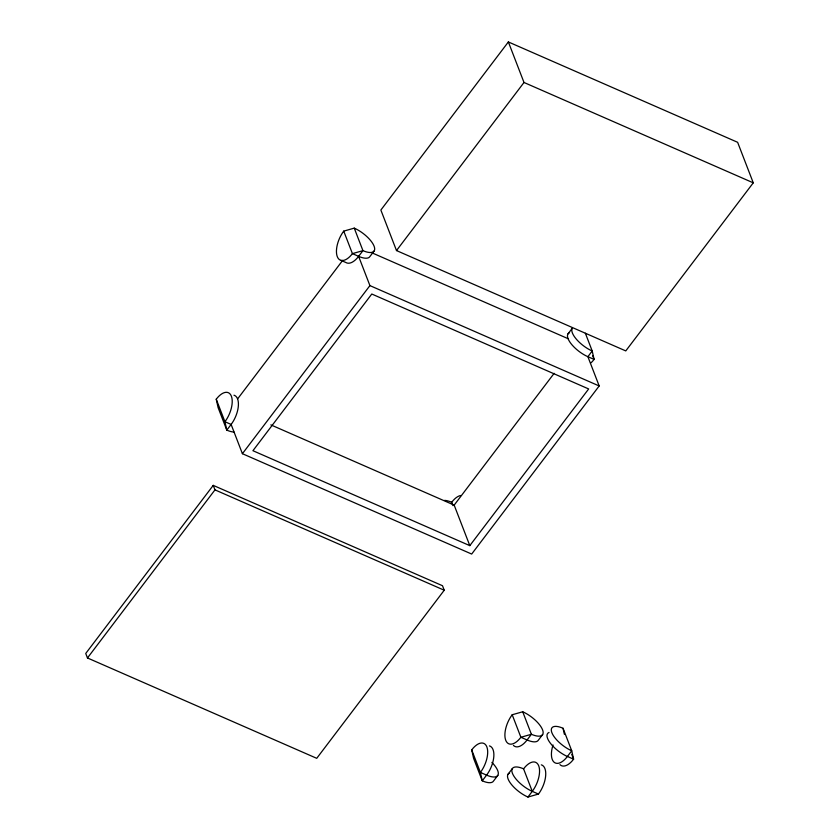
<?xml version="1.0" encoding="UTF-8"?>
<svg xmlns="http://www.w3.org/2000/svg" width="839" height="839" viewBox="0 0 839 839"><rect width="100%" height="100%" fill="white"/><g stroke="black" fill="none" stroke-linecap="round" stroke-linejoin="round"><path stroke-width="1.26" d="M237.584 398.934L342.69 260.373M508.361 41.95L380.864 210.044L396.501 250.567L625.768 350.912L753.265 182.829L737.628 142.305L508.361 41.95L523.997 82.474L753.265 182.829M340.896 260.342L347.094 263.047A19.381 9.47 -66.4 0 0 358.62 256.346L362.941 250.641A19.381 7.478 37.2 0 0 374.089 246.173A19.381 7.478 37.2 0 0 354.257 228.135L343.738 231.124A19.381 9.47 -66.4 0 0 337.278 256.619A19.381 9.47 -66.4 0 0 352.422 253.63L362.941 250.641L354.257 228.135M374.194 250.892L369.863 256.587A19.381 7.478 37.2 0 1 358.62 256.346L352.422 253.63L343.738 231.124M213.232 485.372L85.735 653.466L87.466 657.965L316.733 758.32L444.24 590.226L442.499 585.727L213.232 485.372L214.973 489.871L444.24 590.226M87.466 657.965L214.973 489.871M569.524 332.684A19.381 7.478 37.2 0 0 570.898 343.487A19.381 7.478 37.2 0 0 587.887 356.69L599.182 385.961L471.675 554.055L242.408 453.7L369.915 285.606L358.62 256.346M396.501 250.567L523.997 82.474M567.961 333.943L572.282 328.238A19.381 7.478 37.2 0 0 592.208 350.996L594.085 359.407A19.381 9.47 -66.4 0 1 591.138 362.71M469.809 545.644L252.927 450.711L371.792 294.017L588.663 388.95L469.809 545.644L454.172 505.12L554.139 373.334M497.831 775.372L493.51 781.067A19.381 7.478 37.2 0 1 482.268 780.826L473.584 758.309L471.707 749.898A19.381 9.47 -66.4 0 1 486.851 746.909A19.381 9.47 -66.4 0 1 480.39 772.415L482.268 780.826L486.589 775.121A19.381 9.47 -66.4 0 0 489.431 745.902M508.004 774.292L512.325 768.597M542.644 734.524L538.323 740.229A19.381 7.478 37.2 0 1 527.081 739.977L520.883 737.271A19.381 9.47 -66.4 0 1 505.728 740.26A19.381 9.47 -66.4 0 1 512.199 714.755L522.718 711.776A19.381 7.478 37.2 0 1 542.55 729.804A19.381 7.478 37.2 0 1 531.402 734.282L520.883 737.271L512.199 714.755M509.567 773.044A19.381 7.478 37.2 0 0 510.941 783.836A19.381 7.478 37.2 0 0 527.941 797.05L532.262 791.355A19.381 9.47 -66.4 0 0 538.722 765.85A19.381 9.47 -66.4 0 0 523.578 768.839A19.381 7.478 37.2 0 0 512.43 773.317A19.381 7.478 37.2 0 0 532.262 791.355L538.46 794.061A19.381 9.47 -66.4 0 0 541.302 764.843M527.941 797.05L538.46 794.061M372.159 252.917L568.055 338.662M369.915 285.606L599.182 385.961M270.85 424.88L454.172 505.12M585.36 333.23L592.208 350.996L587.887 356.69L594.085 359.407L592.712 355.851M553.037 744.959A19.381 9.47 -66.4 0 0 554.222 762.326A19.381 9.47 -66.4 0 0 567.405 756.474L571.726 750.779A19.381 7.478 37.2 0 1 551.894 732.741A19.381 7.478 37.2 0 1 563.042 728.262L571.726 750.779L573.603 759.18A19.381 9.47 -66.4 0 1 559.938 764.602M571.768 754.45L573.603 759.18L567.405 756.474A19.381 7.478 37.2 0 1 550.405 743.26A19.381 7.478 37.2 0 1 549.031 732.468M444.534 500.39A19.381 7.478 37.2 0 1 451.697 502.278L453.008 505.655M522.718 711.776L531.402 734.282L527.081 739.977A19.381 9.47 -66.4 0 1 513.426 745.399M523.578 768.839L532.262 791.355M471.707 749.898L480.39 772.415L486.589 775.121A19.381 7.478 37.2 0 0 498.062 774.932A19.381 7.478 37.2 0 0 491.895 762.399M242.408 453.7L231.124 424.44A19.381 9.47 -66.4 0 0 233.966 395.211M216.242 399.207L218.109 407.618L226.803 430.134L231.124 424.44L224.925 421.723A19.381 9.47 -66.4 0 0 231.386 396.218A19.381 9.47 -66.4 0 0 216.242 399.207L224.925 421.723L226.803 430.134A19.381 7.478 37.2 0 0 233.966 432.012M563.042 728.262L564.374 734.272M451.697 502.278A19.381 9.47 -66.4 0 1 460.611 495.503"/></g></svg>
